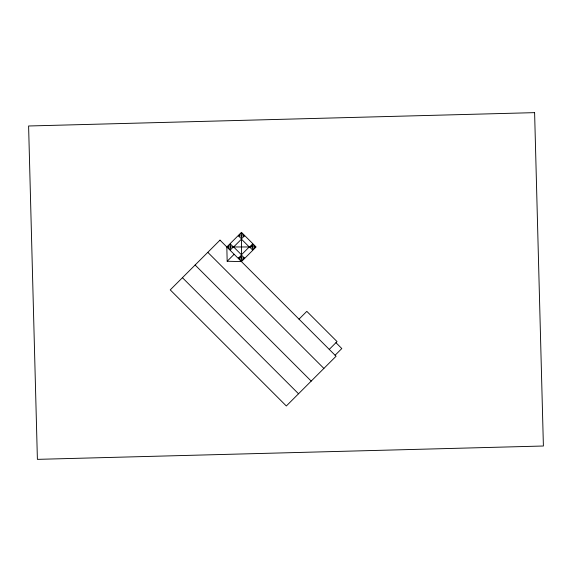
<?xml version="1.0" encoding="UTF-8"?>
<svg xmlns="http://www.w3.org/2000/svg" width="572" height="572" viewBox="0 0 572 572"><rect width="100%" height="100%" fill="white"/><g stroke="black" fill="none" stroke-linecap="round" stroke-linejoin="round"><path stroke-width="0.86" d="M227.47 246.968L230.394 244.044L233.326 246.968L230.394 249.892L227.47 246.968L233.326 246.968M238.524 235.914L241.455 232.99L244.38 235.914L241.455 238.839L238.524 235.914L244.38 235.914M233.648 246.968L241.455 239.167L249.256 246.968L241.455 254.776L233.648 246.968L249.256 246.968M227.17 261.254L226.819 246.968L241.455 232.339L256.084 246.968L241.455 261.604L227.17 261.254L234.134 254.283M238.524 258.022L241.455 255.098L244.38 258.022L241.455 260.954L238.524 258.022L244.38 258.022M249.585 246.968L252.509 244.044L255.434 246.968L252.509 249.892L249.585 246.968L255.434 246.968M240.283 257.243L240.676 256.857M250.557 246.968L251.537 245.996M251.73 245.796L252.116 245.409M299.006 319.155L306.814 311.354L337.051 341.591L329.25 349.399M335.099 355.248L341.806 348.541L335.957 342.692M254.068 246.575L254.461 246.968M207.8 252.331L323.881 368.418M195.116 265.015L311.204 381.102M182.432 277.699L298.52 393.779M252.509 244.044L252.509 249.892M241.455 232.99L241.455 238.839M241.455 239.167L241.455 254.776M241.455 255.098L241.455 260.954M230.394 244.044L230.394 249.892M219.991 240.14L170.242 289.89L286.329 405.977L336.079 356.227L219.991 240.14M534.606 112.641L28.6 125.99L37.394 459.359L543.4 446.01L534.606 112.641"/></g></svg>
